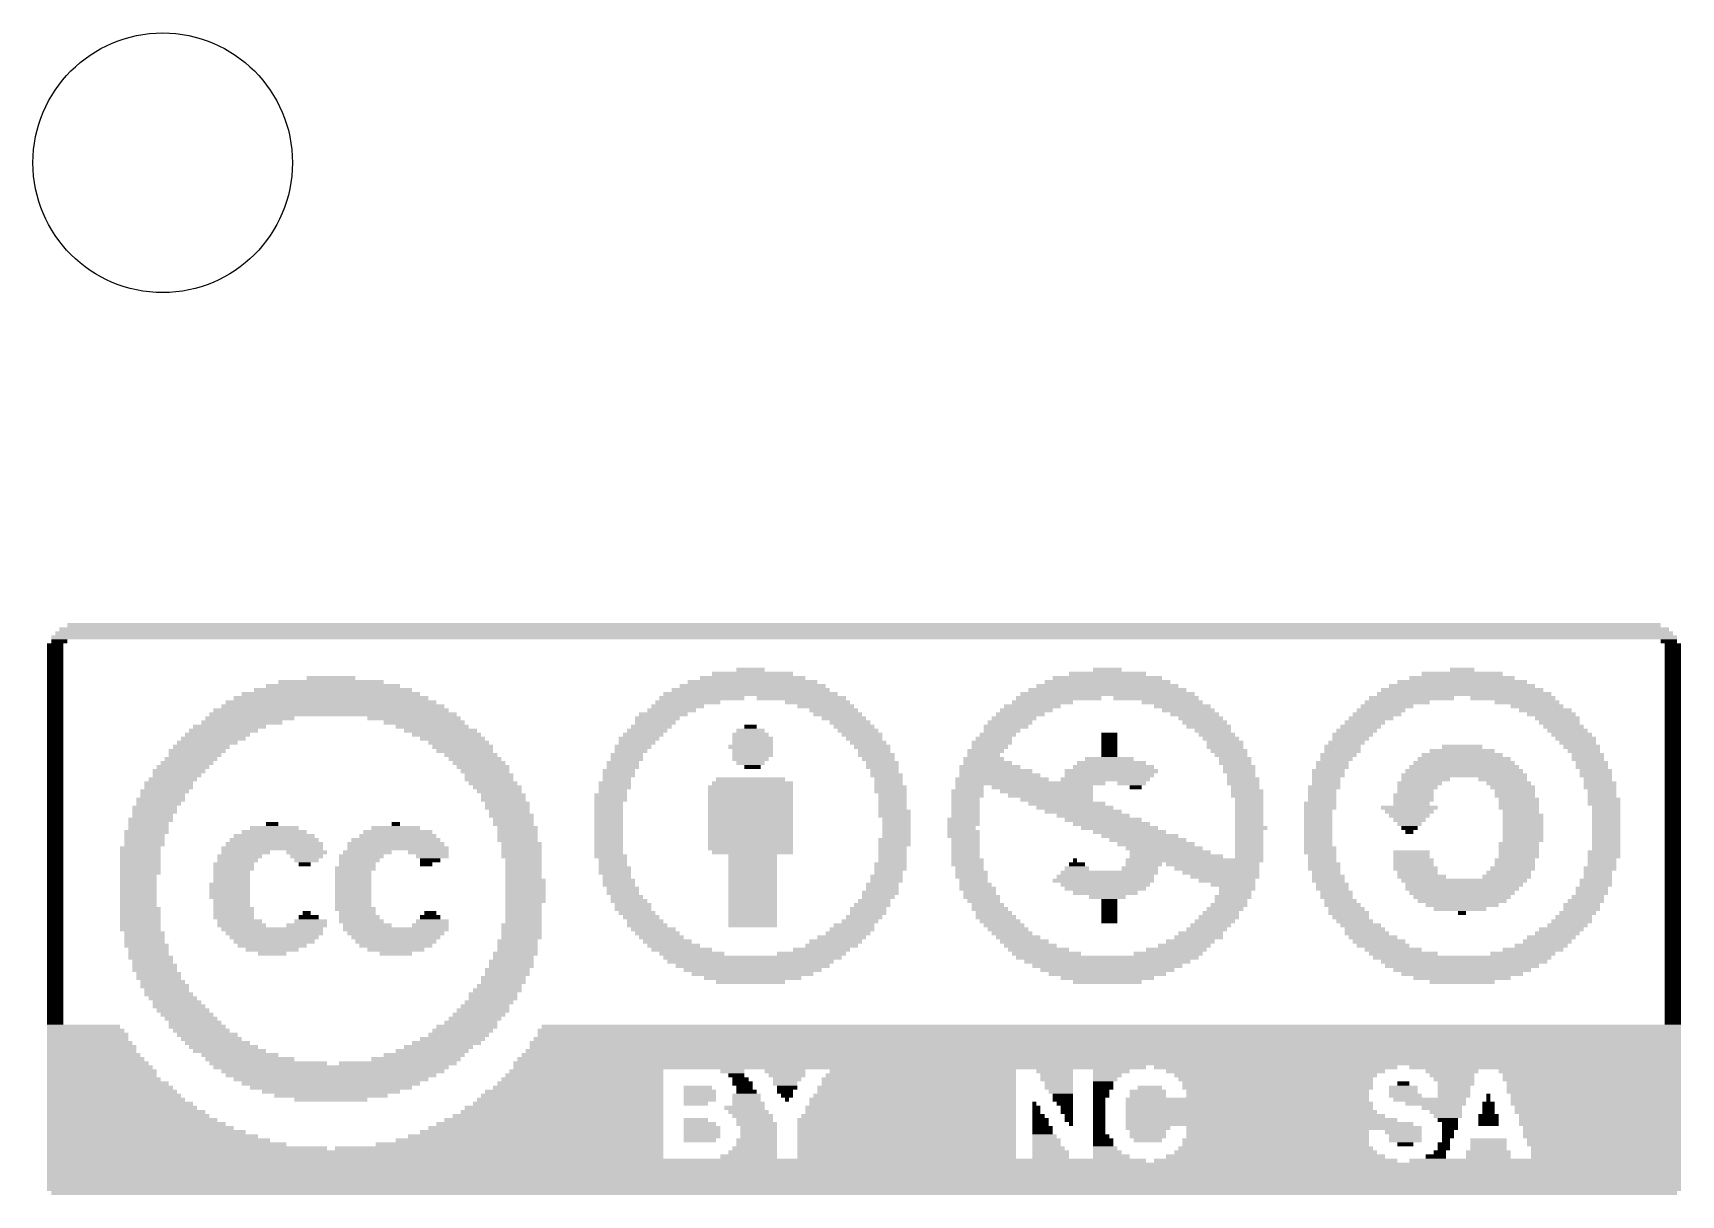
# Model space of a CAD drawing. Extents: x -3 to 225, y 0 to 143.
# Drawn here: x 172 to 192.33, y 55.27 to 69.6 of the extents above; entities that cross this region are included whole.
import ezdxf

# ---------------------------------------------------------------- set-up
doc = ezdxf.new("R2010")
doc.units = 0
doc.layers.add('121', color=1, linetype='CONTINUOUS')
doc.layers.add('20', color=178, linetype='CONTINUOUS')

# ---------------------------------------------------------------- blocks, each defined once
blk = doc.blocks.new('RECT')
blk.add_solid([(-0.5, -0.5), (0.5, -0.5), (-0.5, 0.5), (0.5, 0.5)])

msp = doc.modelspace()

# ---------------------------------------------------------------- linework, layer by layer
at = {"layer": '20'}
msp.add_circle((173.6, 68), 1.6, dxfattribs=at)
msp.add_circle((173.6, 68), 1.6, dxfattribs=at)

# ---------------------------------------------------------------- block references
at = {"layer": '121', "yscale": 0.05}
for p, xscale in [((182.25, 62.2), 19.95), ((182.25, 62.25), 19.85), ((182.25, 62.3), 19.65), ((172.275, 62.05), 0.2), ((172.275, 62), 0.2), ((182.25, 62.15), 20.05), ((172.325, 62.1), 0.2), ((192.175, 62.1), 0.2), ((192.225, 62.05), 0.2), ((192.225, 62), 0.2), ((172.275, 61.95), 0.2), ((172.275, 61.9), 0.2), ((172.275, 61.85), 0.2), ((172.275, 61.8), 0.2), ((192.225, 61.95), 0.2), ((192.225, 61.9), 0.2), ((192.225, 61.85), 0.2), ((192.225, 61.8), 0.2), ((172.275, 61.75), 0.2), ((172.275, 61.7), 0.2), ((172.275, 61.65), 0.2), ((172.275, 61.6), 0.2), ((175.675, 61.6), 1.3), ((175.675, 61.65), 0.6), ((180.875, 61.6), 1.6), ((180.875, 61.65), 1.3), ((180.85, 61.75), 0.35), ((185.25, 61.6), 1.55), ((185.25, 61.65), 1.35), ((185.25, 61.7), 0.95), ((185.25, 61.75), 0.35), ((189.625, 61.6), 1.6), ((189.625, 61.65), 1.3), ((189.625, 61.75), 0.3), ((192.225, 61.75), 0.2), ((192.225, 61.7), 0.2), ((192.225, 61.65), 0.2), ((192.225, 61.6), 0.2), ((172.275, 61.55), 0.2), ((172.275, 61.5), 0.2), ((172.275, 61.45), 0.2), ((172.275, 61.4), 0.2), ((175.675, 61.4), 2.4), ((175.675, 61.45), 2.2), ((175.7, 61.5), 1.95), ((175.7, 61.55), 1.65), ((180.25, 61.4), 1.05), ((180.85, 61.45), 2.15), ((180.85, 61.5), 1.95), ((180.875, 61.55), 1.8), ((181.475, 61.4), 1.1), ((184.65, 61.4), 1.05), ((185.25, 61.45), 2.15), ((185.25, 61.5), 1.95), ((185.25, 61.55), 1.75), ((185.85, 61.4), 1.05), ((189, 61.4), 1.05), ((189.65, 61.45), 2.15), ((189.625, 61.5), 2), ((189.625, 61.55), 1.8), ((190.25, 61.4), 1.05), ((192.225, 61.55), 0.2), ((192.225, 61.5), 0.2), ((192.225, 61.45), 0.2), ((192.225, 61.4), 0.2), ((172.275, 61.35), 0.2), ((172.275, 61.3), 0.2), ((172.275, 61.25), 0.2), ((172.275, 61.2), 0.2), ((175.7, 61.2), 3.05), ((175.675, 61.25), 2.9), ((175.7, 61.3), 2.75), ((175.675, 61.35), 2.6), ((179.775, 61.2), 0.6), ((179.875, 61.25), 0.6), ((179.95, 61.3), 0.65), ((180.075, 61.35), 0.8), ((181.675, 61.35), 0.8), ((181.775, 61.3), 0.7), ((181.875, 61.25), 0.6), ((181.925, 61.2), 0.6), ((184.175, 61.2), 0.6), ((184.25, 61.25), 0.65), ((184.325, 61.3), 0.7), ((184.45, 61.35), 0.75), ((186.05, 61.35), 0.75), ((186.175, 61.3), 0.7), ((186.25, 61.25), 0.65), ((186.325, 61.2), 0.6), ((188.575, 61.2), 0.6), ((188.625, 61.25), 0.6), ((188.7, 61.3), 0.65), ((188.825, 61.35), 0.8), ((190.425, 61.35), 0.8), ((190.55, 61.3), 0.65), ((190.65, 61.25), 0.65), ((190.725, 61.2), 0.6), ((192.225, 61.35), 0.2), ((192.225, 61.3), 0.2), ((192.225, 61.25), 0.2), ((192.225, 61.2), 0.2), ((172.275, 61.15), 0.2), ((172.275, 61.1), 0.2), ((172.275, 61.05), 0.2), ((172.275, 61), 0.2), ((174.35, 61), 0.85), ((174.425, 61.05), 0.9), ((174.675, 61.15), 1.1), ((176.7, 61.15), 1.15), ((176.925, 61.05), 0.9), ((177.025, 61), 0.9), ((179.575, 61), 0.5), ((179.625, 61.05), 0.5), ((179.7, 61.15), 0.55), ((179.675, 61.1), 0.5), ((180.85, 61), 0.35), ((180.85, 61.05), 0.15), ((182, 61.15), 0.55), ((182.075, 61.1), 0.5), ((182.125, 61.05), 0.5), ((182.175, 61), 0.5), ((184, 61.05), 0.55), ((183.95, 61), 0.45), ((184.05, 61.1), 0.55), ((184.1, 61.15), 0.55), ((186.4, 61.15), 0.55), ((186.45, 61.1), 0.55), ((186.5, 61.05), 0.55), ((186.55, 61), 0.45), ((188.325, 61), 0.5), ((188.375, 61.05), 0.5), ((188.425, 61.1), 0.5), ((188.5, 61.15), 0.55), ((190.8, 61.15), 0.55), ((190.825, 61.1), 0.5), ((190.875, 61.05), 0.5), ((190.925, 61), 0.5), ((192.225, 61.15), 0.2), ((192.225, 61.1), 0.2), ((192.225, 61.05), 0.2), ((192.225, 61), 0.2), ((172.275, 60.95), 0.2), ((172.275, 60.9), 0.2), ((172.275, 60.85), 0.2), ((172.275, 60.8), 0.2), ((172.275, 60.75), 0.2), ((174.025, 60.75), 0.7), ((174.075, 60.8), 0.7), ((174.15, 60.85), 0.75), ((174.225, 60.9), 0.8), ((174.275, 60.95), 0.8), ((177.1, 60.95), 0.85), ((177.175, 60.9), 0.8), ((177.25, 60.85), 0.75), ((177.3, 60.8), 0.75), ((177.325, 60.75), 0.7), ((179.4, 60.8), 0.45), ((179.375, 60.75), 0.4), ((179.475, 60.9), 0.5), ((179.45, 60.85), 0.45), ((179.525, 60.95), 0.5), ((180.85, 60.8), 0.55), ((180.85, 60.95), 0.45), ((180.875, 60.9), 0.5), ((180.875, 60.85), 0.5), ((180.875, 60.75), 0.5), ((182.225, 60.95), 0.5), ((182.25, 60.9), 0.45), ((182.3, 60.85), 0.45), ((182.35, 60.8), 0.45), ((182.375, 60.75), 0.4), ((183.75, 60.75), 0.45), ((183.825, 60.85), 0.5), ((183.8, 60.8), 0.45), ((183.85, 60.9), 0.45), ((183.9, 60.95), 0.45), ((185.275, 60.95), 0.2), ((185.275, 60.9), 0.2), ((185.275, 60.85), 0.2), ((185.275, 60.8), 0.2), ((185.275, 60.75), 0.2), ((186.6, 60.95), 0.45), ((186.65, 60.9), 0.45), ((186.7, 60.85), 0.45), ((186.7, 60.8), 0.45), ((186.75, 60.75), 0.45), ((188.15, 60.8), 0.45), ((188.15, 60.75), 0.45), ((188.2, 60.85), 0.45), ((188.275, 60.95), 0.5), ((188.25, 60.9), 0.45), ((189.625, 60.75), 0.8), ((189.625, 60.8), 0.5), ((190.975, 60.95), 0.5), ((191.025, 60.9), 0.5), ((191.05, 60.85), 0.45), ((191.1, 60.8), 0.45), ((191.125, 60.75), 0.4), ((192.225, 60.95), 0.2), ((192.225, 60.9), 0.2), ((192.225, 60.85), 0.2), ((192.225, 60.8), 0.2), ((192.225, 60.75), 0.2), ((172.275, 60.7), 0.2), ((172.275, 60.65), 0.2), ((172.275, 60.6), 0.2), ((172.275, 60.55), 0.2), ((173.85, 60.55), 0.65), ((173.9, 60.6), 0.65), ((173.95, 60.65), 0.65), ((174, 60.7), 0.65), ((177.4, 60.7), 0.65), ((177.45, 60.65), 0.65), ((177.5, 60.6), 0.65), ((177.55, 60.55), 0.65), ((179.275, 60.6), 0.4), ((179.275, 60.55), 0.4), ((179.325, 60.7), 0.4), ((179.325, 60.65), 0.4), ((180.875, 60.7), 0.5), ((180.85, 60.65), 0.45), ((180.85, 60.6), 0.35), ((180.875, 60.55), 0.2), ((182.4, 60.7), 0.45), ((182.425, 60.65), 0.4), ((182.475, 60.6), 0.4), ((182.475, 60.55), 0.4), ((183.8, 60.55), 0.75), ((183.725, 60.65), 0.5), ((183.775, 60.6), 0.6), ((183.725, 60.7), 0.4), ((185.3, 60.6), 0.85), ((185.275, 60.65), 0.6), ((185.275, 60.7), 0.2), ((186.775, 60.7), 0.4), ((186.825, 60.65), 0.4), ((186.825, 60.6), 0.4), ((186.875, 60.55), 0.4), ((188.025, 60.6), 0.4), ((188.025, 60.55), 0.4), ((188.1, 60.7), 0.45), ((188.075, 60.65), 0.4), ((189.65, 60.55), 1.35), ((189.65, 60.6), 1.25), ((189.65, 60.65), 1.15), ((191.175, 60.7), 0.4), ((191.175, 60.65), 0.4), ((191.225, 60.6), 0.4), ((191.225, 60.55), 0.4), ((192.225, 60.7), 0.2), ((192.225, 60.65), 0.2), ((192.225, 60.6), 0.2), ((192.225, 60.55), 0.2), ((172.275, 60.5), 0.2), ((172.275, 60.45), 0.2), ((172.275, 60.4), 0.2), ((172.275, 60.35), 0.2), ((173.675, 60.35), 0.6), ((173.725, 60.4), 0.6), ((173.8, 60.5), 0.65), ((173.775, 60.45), 0.6), ((177.575, 60.5), 0.6), ((177.625, 60.45), 0.6), ((177.625, 60.4), 0.6), ((177.675, 60.35), 0.6), ((179.175, 60.35), 0.4), ((179.225, 60.5), 0.4), ((179.225, 60.45), 0.4), ((179.2, 60.4), 0.35), ((180.85, 60.4), 0.85), ((182.5, 60.5), 0.35), ((182.525, 60.45), 0.4), ((182.55, 60.4), 0.35), ((182.55, 60.35), 0.35), ((183.95, 60.4), 1.15), ((184.3, 60.35), 1.85), ((183.875, 60.5), 0.9), ((185.225, 60.4), 1.1), ((185.3, 60.5), 1.15), ((185.275, 60.45), 1.1), ((185.55, 60.35), 0.35), ((186.875, 60.5), 0.4), ((186.9, 60.45), 0.35), ((186.925, 60.4), 0.4), ((186.925, 60.35), 0.4), ((187.975, 60.5), 0.4), ((187.975, 60.45), 0.4), ((187.95, 60.4), 0.35), ((187.95, 60.35), 0.35), ((189.1, 60.35), 0.55), ((189.65, 60.45), 1.55), ((189.175, 60.4), 0.6), ((189.65, 60.5), 1.45), ((190.125, 60.4), 0.6), ((190.2, 60.35), 0.55), ((191.275, 60.5), 0.4), ((191.275, 60.45), 0.4), ((191.3, 60.4), 0.35), ((191.325, 60.35), 0.4), ((192.225, 60.5), 0.2), ((192.225, 60.45), 0.2), ((192.225, 60.4), 0.2), ((192.225, 60.35), 0.2), ((172.275, 60.3), 0.2), ((172.275, 60.25), 0.2), ((172.275, 60.2), 0.2), ((172.275, 60.15), 0.2), ((173.575, 60.15), 0.6), ((173.625, 60.25), 0.6), ((173.6, 60.2), 0.55), ((173.675, 60.3), 0.6), ((177.725, 60.3), 0.6), ((177.75, 60.25), 0.55), ((177.8, 60.2), 0.55), ((177.8, 60.15), 0.55), ((179.125, 60.2), 0.4), ((179.125, 60.15), 0.4), ((179.175, 60.3), 0.4), ((179.15, 60.25), 0.35), ((180.85, 60.3), 1.05), ((180.85, 60.25), 1.05), ((180.85, 60.2), 1.05), ((180.85, 60.15), 1.05), ((182.575, 60.3), 0.4), ((182.575, 60.25), 0.4), ((182.6, 60.2), 0.35), ((182.6, 60.15), 0.35), ((183.525, 60.25), 0.4), ((183.525, 60.2), 0.4), ((183.5, 60.15), 0.35), ((183.55, 60.3), 0.35), ((184.45, 60.3), 1.25), ((184.5, 60.25), 1.15), ((184.55, 60.2), 1.05), ((184.625, 60.15), 0.9), ((185.6, 60.3), 0.15), ((186.95, 60.3), 0.35), ((186.975, 60.25), 0.4), ((186.975, 60.2), 0.4), ((187, 60.15), 0.35), ((187.925, 60.3), 0.4), ((187.9, 60.25), 0.35), ((187.9, 60.2), 0.35), ((187.9, 60.15), 0.35), ((189.025, 60.2), 0.5), ((189.025, 60.15), 0.5), ((189.075, 60.3), 0.5), ((189.05, 60.25), 0.45), ((190.25, 60.3), 0.55), ((190.275, 60.25), 0.5), ((190.275, 60.2), 0.5), ((190.325, 60.15), 0.5), ((191.325, 60.3), 0.4), ((191.35, 60.25), 0.35), ((191.35, 60.2), 0.35), ((191.375, 60.15), 0.4), ((192.225, 60.3), 0.2), ((192.225, 60.25), 0.2), ((192.225, 60.2), 0.2), ((192.225, 60.15), 0.2), ((172.275, 60.1), 0.2), ((172.275, 60.05), 0.2), ((172.275, 60), 0.2), ((172.275, 59.95), 0.2), ((173.5, 60.05), 0.55), ((173.5, 60), 0.55), ((173.475, 59.95), 0.5), ((173.55, 60.1), 0.55), ((177.85, 60.1), 0.55), ((177.85, 60.05), 0.55), ((177.875, 60), 0.5), ((177.9, 59.95), 0.55), ((179.1, 60.1), 0.35), ((179.1, 60.05), 0.35), ((179.1, 60), 0.35), ((179.1, 59.95), 0.35), ((180.85, 60.1), 1.05), ((180.85, 60.05), 1.05), ((180.85, 60), 1.05), ((180.85, 59.95), 1.05), ((182.6, 60.1), 0.35), ((182.6, 60.05), 0.35), ((182.625, 60), 0.4), ((182.625, 59.95), 0.4), ((183.5, 60.1), 0.35), ((183.5, 60.05), 0.35), ((183.5, 60), 0.35), ((183.5, 59.95), 0.35), ((184.75, 60.1), 0.95), ((184.85, 60.05), 0.95), ((184.95, 60), 0.95), ((185.075, 59.95), 0.9), ((187, 60.1), 0.35), ((187, 60.05), 0.35), ((187, 60), 0.35), ((187, 59.95), 0.35), ((187.875, 60.1), 0.4), ((187.875, 60.05), 0.4), ((187.85, 60), 0.35), ((187.85, 59.95), 0.35), ((188.975, 60.05), 0.7), ((188.975, 60), 0.6), ((188.975, 59.95), 0.5), ((189, 60.1), 0.45), ((190.325, 60.1), 0.5), ((190.325, 60.05), 0.5), ((190.35, 60), 0.45), ((190.375, 59.95), 0.5), ((191.375, 60.1), 0.4), ((191.4, 60.05), 0.35), ((191.4, 60), 0.35), ((191.4, 59.95), 0.35), ((192.225, 60.1), 0.2), ((192.225, 60.05), 0.2), ((192.225, 60), 0.2), ((192.225, 59.95), 0.2), ((172.275, 59.9), 0.2), ((172.275, 59.85), 0.2), ((172.275, 59.8), 0.2), ((172.275, 59.75), 0.2), ((173.4, 59.75), 0.55), ((173.45, 59.9), 0.55), ((173.425, 59.85), 0.5), ((173.425, 59.8), 0.5), ((174.975, 59.75), 0.8), ((174.975, 59.8), 0.6), ((174.95, 59.85), 0.15), ((176.5, 59.75), 0.85), ((176.475, 59.8), 0.6), ((176.475, 59.85), 0.1), ((177.925, 59.9), 0.5), ((177.925, 59.85), 0.5), ((177.975, 59.8), 0.5), ((177.975, 59.75), 0.5), ((179.1, 59.9), 0.35), ((179.1, 59.85), 0.35), ((179.1, 59.8), 0.35), ((179.1, 59.75), 0.35), ((180.85, 59.9), 1.05), ((180.85, 59.85), 1.05), ((180.85, 59.8), 1.05), ((180.85, 59.75), 1.05), ((182.65, 59.9), 0.35), ((182.65, 59.85), 0.35), ((182.65, 59.8), 0.35), ((182.65, 59.75), 0.35), ((183.475, 59.9), 0.4), ((183.475, 59.85), 0.4), ((183.45, 59.8), 0.35), ((183.475, 59.75), 0.4), ((185.2, 59.9), 0.95), ((185.3, 59.85), 0.95), ((185.4, 59.8), 0.95), ((185.525, 59.75), 0.9), ((187, 59.9), 0.35), ((187, 59.85), 0.35), ((187.025, 59.8), 0.4), ((187, 59.75), 0.35), ((187.85, 59.9), 0.35), ((187.85, 59.85), 0.35), ((187.85, 59.8), 0.35), ((187.85, 59.75), 0.35), ((188.975, 59.9), 0.4), ((188.975, 59.85), 0.3), ((188.975, 59.8), 0.2), ((188.975, 59.75), 0.1), ((190.375, 59.9), 0.5), ((190.375, 59.85), 0.5), ((190.375, 59.8), 0.5), ((190.375, 59.75), 0.5), ((191.4, 59.9), 0.35), ((191.4, 59.85), 0.35), ((191.4, 59.8), 0.35), ((191.4, 59.75), 0.35), ((192.225, 59.9), 0.2), ((192.225, 59.85), 0.2), ((192.225, 59.8), 0.2), ((192.225, 59.75), 0.2), ((172.275, 59.7), 0.2), ((172.275, 59.65), 0.2), ((172.275, 59.6), 0.2), ((172.275, 59.55), 0.2), ((173.325, 59.55), 0.5), ((173.375, 59.7), 0.5), ((173.375, 59.65), 0.5), ((173.375, 59.6), 0.5), ((174.95, 59.55), 1.25), ((174.975, 59.6), 1.2), ((174.975, 59.65), 1.1), ((176.475, 59.6), 1.2), ((176.5, 59.55), 1.25), ((176.475, 59.65), 1.1), ((176.5, 59.7), 0.95), ((177.975, 59.7), 0.5), ((177.975, 59.65), 0.5), ((178.025, 59.6), 0.5), ((178.025, 59.55), 0.5), ((179.1, 59.7), 0.35), ((179.1, 59.65), 0.35), ((179.1, 59.6), 0.35), ((179.1, 59.55), 0.35), ((180.85, 59.7), 1.05), ((180.85, 59.65), 1.05), ((180.85, 59.6), 1.05), ((180.85, 59.55), 1.05), ((182.625, 59.65), 0.4), ((182.625, 59.6), 0.4), ((182.6, 59.55), 0.35), ((182.65, 59.7), 0.35), ((183.475, 59.7), 0.4), ((183.5, 59.65), 0.35), ((183.5, 59.6), 0.35), ((183.5, 59.55), 0.35), ((185.65, 59.7), 0.95), ((185.75, 59.65), 0.95), ((185.85, 59.6), 0.95), ((185.95, 59.55), 0.95), ((187, 59.7), 0.35), ((187, 59.65), 0.35), ((187, 59.6), 0.35), ((187, 59.55), 0.35), ((187.85, 59.7), 0.35), ((187.85, 59.65), 0.35), ((187.85, 59.6), 0.35), ((187.875, 59.55), 0.4), ((190.325, 59.6), 0.5), ((190.325, 59.55), 0.5), ((190.375, 59.7), 0.5), ((190.375, 59.65), 0.5), ((191.4, 59.7), 0.35), ((191.4, 59.65), 0.35), ((191.4, 59.6), 0.35), ((191.4, 59.55), 0.35), ((192.225, 59.7), 0.2), ((192.225, 59.65), 0.2), ((192.225, 59.6), 0.2), ((192.225, 59.55), 0.2), ((172.275, 59.5), 0.2), ((172.275, 59.45), 0.2), ((172.275, 59.4), 0.2), ((172.275, 59.35), 0.2), ((173.325, 59.5), 0.5), ((173.325, 59.45), 0.5), ((173.325, 59.4), 0.5), ((173.325, 59.35), 0.5), ((174.475, 59.35), 0.5), ((174.55, 59.45), 0.55), ((174.525, 59.4), 0.5), ((174.625, 59.5), 0.6), ((175.375, 59.5), 0.5), ((175.375, 59.45), 0.4), ((175.375, 59.4), 0.3), ((175.35, 59.35), 0.15), ((176.05, 59.45), 0.55), ((176.025, 59.4), 0.5), ((176, 59.35), 0.45), ((176.125, 59.5), 0.6), ((176.875, 59.5), 0.5), ((176.925, 59.45), 0.4), ((176.9, 59.4), 0.25), ((176.85, 59.35), 0.15), ((178.025, 59.5), 0.5), ((178.025, 59.45), 0.5), ((178.05, 59.4), 0.45), ((178.05, 59.35), 0.45), ((179.1, 59.5), 0.35), ((179.125, 59.45), 0.4), ((179.15, 59.4), 0.35), ((179.15, 59.35), 0.35), ((180.875, 59.45), 0.6), ((180.875, 59.4), 0.6), ((180.875, 59.35), 0.6), ((182.575, 59.35), 0.4), ((182.6, 59.5), 0.35), ((182.6, 59.45), 0.35), ((182.6, 59.4), 0.35), ((183.5, 59.5), 0.35), ((183.5, 59.45), 0.35), ((183.525, 59.4), 0.4), ((183.525, 59.35), 0.4), ((184.875, 59.35), 0.2), ((184.85, 59.4), 0.05), ((186.325, 59.4), 1.7), ((185.7, 59.35), 0.45), ((186.1, 59.45), 1.15), ((186.55, 59.35), 1.15), ((187, 59.5), 0.35), ((187, 59.45), 0.35), ((187.875, 59.5), 0.4), ((187.9, 59.45), 0.35), ((187.9, 59.4), 0.35), ((187.925, 59.35), 0.4), ((189, 59.5), 0.45), ((189, 59.45), 0.45), ((189.025, 59.4), 0.5), ((189.025, 59.35), 0.5), ((190.275, 59.4), 0.5), ((190.275, 59.35), 0.5), ((190.325, 59.5), 0.5), ((190.325, 59.45), 0.5), ((191.375, 59.5), 0.4), ((191.375, 59.45), 0.4), ((191.35, 59.4), 0.35), ((191.35, 59.35), 0.35), ((192.225, 59.5), 0.2), ((192.225, 59.45), 0.2), ((192.225, 59.4), 0.2), ((192.225, 59.35), 0.2), ((172.275, 59.3), 0.2), ((172.275, 59.25), 0.2), ((172.275, 59.2), 0.2), ((172.275, 59.15), 0.2), ((173.325, 59.3), 0.5), ((173.325, 59.25), 0.5), ((173.3, 59.2), 0.45), ((173.3, 59.15), 0.45), ((174.475, 59.3), 0.5), ((174.45, 59.25), 0.45), ((174.45, 59.2), 0.45), ((174.45, 59.15), 0.45), ((175.975, 59.3), 0.5), ((175.95, 59.25), 0.45), ((175.95, 59.2), 0.45), ((175.95, 59.15), 0.45), ((178.05, 59.3), 0.45), ((178.05, 59.25), 0.45), ((178.05, 59.2), 0.45), ((178.075, 59.15), 0.5), ((179.175, 59.3), 0.4), ((179.175, 59.25), 0.4), ((179.2, 59.2), 0.35), ((179.225, 59.15), 0.4), ((180.875, 59.3), 0.6), ((180.875, 59.25), 0.6), ((180.875, 59.2), 0.6), ((180.875, 59.15), 0.6), ((182.525, 59.2), 0.4), ((182.525, 59.15), 0.4), ((182.575, 59.3), 0.4), ((182.55, 59.25), 0.35), ((183.55, 59.3), 0.35), ((183.575, 59.25), 0.4), ((183.575, 59.2), 0.4), ((183.6, 59.15), 0.35), ((185.2, 59.15), 1.25), ((185.225, 59.2), 1.2), ((185.275, 59.25), 1.2), ((184.875, 59.3), 0.3), ((185.65, 59.3), 0.45), ((186.6, 59.3), 1.05), ((186.65, 59.25), 0.95), ((186.7, 59.2), 0.85), ((186.725, 59.15), 0.7), ((187.925, 59.3), 0.4), ((187.95, 59.25), 0.35), ((187.975, 59.2), 0.4), ((187.975, 59.15), 0.4), ((189.05, 59.3), 0.55), ((189.075, 59.25), 0.5), ((189.125, 59.2), 0.6), ((189.65, 59.15), 1.55), ((190.175, 59.2), 0.6), ((190.2, 59.25), 0.55), ((190.25, 59.3), 0.55), ((191.275, 59.15), 0.4), ((191.325, 59.3), 0.4), ((191.3, 59.25), 0.35), ((191.3, 59.2), 0.35), ((192.225, 59.3), 0.2), ((192.225, 59.25), 0.2), ((192.225, 59.2), 0.2), ((192.225, 59.15), 0.2), ((172.275, 59.1), 0.2), ((172.275, 59.05), 0.2), ((172.275, 59), 0.2), ((172.275, 58.95), 0.2), ((173.3, 59.1), 0.45), ((173.3, 59.05), 0.45), ((173.3, 59), 0.45), ((173.3, 58.95), 0.45), ((174.425, 59.1), 0.5), ((174.425, 59.05), 0.5), ((174.425, 59), 0.5), ((174.425, 58.95), 0.5), ((175.95, 59.1), 0.45), ((175.95, 59.05), 0.45), ((175.95, 59), 0.45), ((175.95, 58.95), 0.45), ((178.075, 59.1), 0.5), ((178.075, 59.05), 0.5), ((178.075, 59), 0.5), ((178.075, 58.95), 0.5), ((179.225, 59.1), 0.4), ((179.275, 59.05), 0.4), ((179.275, 59), 0.4), ((179.325, 58.95), 0.4), ((180.875, 59.1), 0.6), ((180.875, 59.05), 0.6), ((180.875, 59), 0.6), ((180.875, 58.95), 0.6), ((182.45, 59), 0.45), ((182.425, 58.95), 0.4), ((182.475, 59.1), 0.4), ((182.475, 59.05), 0.4), ((183.625, 59.1), 0.4), ((183.65, 59.05), 0.45), ((183.675, 59), 0.4), ((183.7, 58.95), 0.45), ((185.225, 59.1), 1.1), ((185.225, 59), 0.8), ((185.25, 58.95), 0.45), ((186.8, 59.1), 0.55), ((186.8, 58.95), 0.45), ((186.85, 59.05), 0.45), ((186.825, 59), 0.4), ((188.025, 59.1), 0.4), ((188.025, 59.05), 0.4), ((188.075, 59), 0.4), ((188.075, 58.95), 0.4), ((189.65, 59.1), 1.45), ((189.625, 59.05), 1.4), ((189.625, 59), 1.3), ((189.625, 58.95), 1.2), ((191.175, 58.95), 0.4), ((191.225, 59.05), 0.4), ((191.225, 59), 0.4), ((191.275, 59.1), 0.4), ((192.225, 59.1), 0.2), ((192.225, 59.05), 0.2), ((192.225, 59), 0.2), ((192.225, 58.95), 0.2), ((172.275, 58.9), 0.2), ((172.275, 58.85), 0.2), ((172.275, 58.8), 0.2), ((172.275, 58.75), 0.2), ((173.3, 58.9), 0.45), ((173.3, 58.85), 0.45), ((173.325, 58.8), 0.5), ((173.325, 58.75), 0.5), ((174.45, 58.9), 0.45), ((174.45, 58.85), 0.45), ((174.475, 58.8), 0.5), ((174.475, 58.75), 0.5), ((175.375, 58.75), 0.1), ((175.95, 58.9), 0.45), ((175.95, 58.85), 0.45), ((175.975, 58.8), 0.5), ((176, 58.75), 0.45), ((176.9, 58.75), 0.15), ((178.075, 58.9), 0.5), ((178.05, 58.85), 0.45), ((178.05, 58.8), 0.45), ((178.05, 58.75), 0.45), ((179.35, 58.9), 0.45), ((179.4, 58.85), 0.45), ((179.4, 58.8), 0.45), ((179.45, 58.75), 0.45), ((180.875, 58.9), 0.6), ((180.875, 58.85), 0.6), ((180.875, 58.8), 0.6), ((180.875, 58.75), 0.6), ((182.3, 58.8), 0.45), ((182.3, 58.75), 0.45), ((182.35, 58.85), 0.45), ((182.375, 58.9), 0.4), ((183.725, 58.9), 0.4), ((183.775, 58.85), 0.4), ((183.8, 58.8), 0.45), ((183.85, 58.75), 0.45), ((185.275, 58.9), 0.2), ((185.275, 58.85), 0.2), ((185.275, 58.8), 0.2), ((185.275, 58.75), 0.2), ((186.65, 58.75), 0.45), ((186.7, 58.8), 0.45), ((186.75, 58.85), 0.45), ((186.775, 58.9), 0.4), ((188.125, 58.9), 0.4), ((188.15, 58.85), 0.45), ((188.2, 58.8), 0.45), ((188.225, 58.75), 0.5), ((189.625, 58.9), 1.1), ((189.625, 58.85), 0.9), ((189.6, 58.8), 0.65), ((189.625, 58.75), 0.1), ((191.05, 58.75), 0.45), ((191.1, 58.85), 0.45), ((191.1, 58.8), 0.45), ((191.15, 58.9), 0.45), ((192.225, 58.9), 0.2), ((192.225, 58.85), 0.2), ((192.225, 58.8), 0.2), ((192.225, 58.75), 0.2), ((172.275, 58.7), 0.2), ((172.275, 58.65), 0.2), ((172.275, 58.6), 0.2), ((172.275, 58.55), 0.2), ((173.325, 58.7), 0.5), ((173.325, 58.65), 0.5), ((173.325, 58.6), 0.5), ((173.325, 58.55), 0.5), ((174.475, 58.7), 0.5), ((174.55, 58.65), 0.55), ((174.575, 58.6), 0.6), ((174.95, 58.55), 1.25), ((175.375, 58.6), 0.5), ((175.425, 58.65), 0.4), ((175.4, 58.7), 0.25), ((176.025, 58.7), 0.5), ((176.05, 58.65), 0.55), ((176.125, 58.6), 0.6), ((176.475, 58.55), 1.3), ((176.9, 58.6), 0.45), ((176.925, 58.65), 0.4), ((176.9, 58.7), 0.25), ((178.025, 58.6), 0.5), ((178.025, 58.55), 0.5), ((178.05, 58.7), 0.45), ((178.05, 58.65), 0.45), ((179.5, 58.7), 0.45), ((179.55, 58.65), 0.45), ((179.575, 58.6), 0.5), ((179.65, 58.55), 0.55), ((180.875, 58.7), 0.6), ((180.875, 58.65), 0.6), ((180.875, 58.6), 0.6), ((182.1, 58.55), 0.55), ((182.125, 58.6), 0.5), ((182.2, 58.65), 0.45), ((182.25, 58.7), 0.45), ((183.875, 58.7), 0.5), ((183.925, 58.65), 0.5), ((183.975, 58.6), 0.5), ((184.025, 58.55), 0.5), ((185.275, 58.7), 0.2), ((185.275, 58.65), 0.2), ((186.475, 58.55), 0.5), ((186.525, 58.6), 0.5), ((186.575, 58.65), 0.5), ((186.625, 58.7), 0.5), ((188.25, 58.7), 0.45), ((188.3, 58.65), 0.45), ((188.375, 58.6), 0.5), ((188.425, 58.55), 0.5), ((190.85, 58.55), 0.55), ((190.925, 58.6), 0.5), ((190.975, 58.65), 0.5), ((191, 58.7), 0.45), ((192.225, 58.7), 0.2), ((192.225, 58.65), 0.2), ((192.225, 58.6), 0.2), ((192.225, 58.55), 0.2), ((172.275, 58.5), 0.2), ((172.275, 58.45), 0.2), ((172.275, 58.4), 0.2), ((172.275, 58.35), 0.2), ((173.375, 58.5), 0.5), ((173.375, 58.45), 0.5), ((173.375, 58.4), 0.5), ((173.4, 58.35), 0.55), ((174.975, 58.5), 1.2), ((174.975, 58.45), 1.1), ((174.95, 58.35), 0.85), ((176.475, 58.5), 1.2), ((176.475, 58.45), 1.1), ((176.475, 58.35), 0.9), ((177.975, 58.4), 0.5), ((177.975, 58.35), 0.5), ((178.025, 58.5), 0.5), ((178.025, 58.45), 0.5), ((179.7, 58.5), 0.55), ((179.75, 58.45), 0.55), ((179.825, 58.4), 0.6), ((179.9, 58.35), 0.65), ((181.85, 58.35), 0.65), ((181.9, 58.4), 0.65), ((181.975, 58.45), 0.6), ((182.05, 58.5), 0.55), ((184.075, 58.5), 0.5), ((184.15, 58.45), 0.55), ((184.225, 58.4), 0.6), ((184.3, 58.35), 0.65), ((186.2, 58.35), 0.65), ((186.275, 58.4), 0.6), ((186.375, 58.45), 0.6), ((186.4, 58.5), 0.55), ((188.45, 58.5), 0.55), ((188.525, 58.45), 0.6), ((188.6, 58.4), 0.65), ((188.65, 58.35), 0.65), ((190.6, 58.35), 0.65), ((190.675, 58.4), 0.6), ((190.725, 58.45), 0.6), ((190.8, 58.5), 0.55), ((192.225, 58.5), 0.2), ((192.225, 58.45), 0.2), ((192.225, 58.4), 0.2), ((192.225, 58.35), 0.2), ((172.275, 58.3), 0.2), ((172.275, 58.25), 0.2), ((172.275, 58.2), 0.2), ((172.275, 58.15), 0.2), ((173.425, 58.3), 0.5), ((173.425, 58.25), 0.5), ((173.45, 58.2), 0.55), ((173.475, 58.15), 0.5), ((174.95, 58.3), 0.65), ((174.95, 58.25), 0.35), ((176.475, 58.3), 0.7), ((176.475, 58.25), 0.4), ((177.9, 58.15), 0.55), ((177.95, 58.25), 0.55), ((177.925, 58.2), 0.5), ((177.975, 58.3), 0.5), ((180, 58.3), 0.75), ((180.125, 58.25), 0.8), ((180.875, 58.2), 2.2), ((180.85, 58.15), 2.05), ((181.6, 58.25), 0.85), ((181.725, 58.3), 0.7), ((184.4, 58.3), 0.75), ((184.5, 58.25), 0.85), ((185.25, 58.2), 2.25), ((185.25, 58.15), 2.05), ((186, 58.25), 0.85), ((186.1, 58.3), 0.75), ((188.775, 58.3), 0.7), ((188.9, 58.25), 0.85), ((189.625, 58.2), 2.2), ((189.65, 58.15), 2.05), ((190.375, 58.25), 0.8), ((190.5, 58.3), 0.75), ((192.225, 58.3), 0.2), ((192.225, 58.25), 0.2), ((192.225, 58.2), 0.2), ((192.225, 58.15), 0.2), ((172.275, 58.1), 0.2), ((172.275, 58.05), 0.2), ((172.275, 58), 0.2), ((172.275, 57.95), 0.2), ((173.5, 58.1), 0.55), ((173.5, 58.05), 0.55), ((173.55, 58), 0.55), ((173.55, 57.95), 0.55), ((177.8, 57.95), 0.55), ((177.85, 58.05), 0.55), ((177.85, 58), 0.55), ((177.9, 58.1), 0.55), ((180.875, 58.1), 1.9), ((180.875, 58.05), 1.7), ((180.875, 58), 1.5), ((180.875, 57.95), 1.2), ((185.25, 58.1), 1.85), ((185.25, 58.05), 1.65), ((185.25, 58), 1.45), ((185.25, 57.95), 1.15), ((189.625, 58.1), 1.9), ((189.625, 58.05), 1.7), ((189.625, 58), 1.5), ((189.625, 57.95), 1.2), ((192.225, 58.1), 0.2), ((192.225, 58.05), 0.2), ((192.225, 58), 0.2), ((192.225, 57.95), 0.2), ((172.275, 57.9), 0.2), ((172.275, 57.85), 0.2), ((172.275, 57.8), 0.2), ((172.275, 57.75), 0.2), ((172.275, 57.7), 0.2), ((173.6, 57.9), 0.55), ((173.625, 57.85), 0.6), ((173.65, 57.8), 0.55), ((173.675, 57.75), 0.6), ((173.725, 57.7), 0.6), ((177.675, 57.75), 0.6), ((177.675, 57.7), 0.6), ((177.725, 57.8), 0.6), ((177.75, 57.85), 0.55), ((177.8, 57.9), 0.55), ((180.85, 57.9), 0.85), ((185.25, 57.9), 0.85), ((189.625, 57.9), 0.8), ((192.225, 57.9), 0.2), ((192.225, 57.85), 0.2), ((192.225, 57.8), 0.2), ((192.225, 57.75), 0.2), ((192.225, 57.7), 0.2), ((172.275, 57.65), 0.2), ((172.275, 57.6), 0.2), ((172.275, 57.55), 0.2), ((172.275, 57.5), 0.2), ((173.775, 57.65), 0.6), ((173.8, 57.6), 0.65), ((173.85, 57.55), 0.65), ((173.9, 57.5), 0.65), ((177.5, 57.5), 0.65), ((177.55, 57.55), 0.65), ((177.575, 57.6), 0.6), ((177.625, 57.65), 0.6), ((192.225, 57.65), 0.2), ((192.225, 57.6), 0.2), ((192.225, 57.55), 0.2), ((192.225, 57.5), 0.2), ((172.275, 57.45), 0.2), ((172.275, 57.4), 0.2), ((172.625, 57.35), 0.9), ((172.65, 57.3), 0.95), ((173.95, 57.45), 0.65), ((174, 57.4), 0.65), ((174.025, 57.35), 0.7), ((174.075, 57.3), 0.7), ((177.3, 57.3), 0.75), ((177.35, 57.35), 0.75), ((177.4, 57.4), 0.65), ((177.45, 57.45), 0.65), ((185.275, 57.3), 14.1), ((185.3, 57.35), 14.05), ((192.225, 57.45), 0.2), ((192.225, 57.4), 0.2), ((172.7, 57.15), 1.05), ((172.725, 57.1), 1.1), ((174.15, 57.25), 0.75), ((174.2, 57.2), 0.75), ((174.275, 57.15), 0.8), ((174.35, 57.1), 0.85), ((177, 57.1), 0.85), ((177.1, 57.15), 0.85), ((177.175, 57.2), 0.8), ((177.25, 57.25), 0.75), ((185.225, 57.15), 14.2), ((185.225, 57.1), 14.2), ((185.25, 57.2), 14.15), ((185.275, 57.25), 14.1), ((172.725, 57.05), 1.1), ((172.75, 57), 1.15), ((172.775, 56.95), 1.2), ((172.8, 56.9), 1.25), ((174.425, 57.05), 0.9), ((174.55, 57), 0.95), ((174.675, 56.95), 1.1), ((174.9, 56.9), 1.45), ((176.5, 56.9), 1.45), ((176.725, 56.95), 1.1), ((176.925, 57.05), 0.9), ((185.125, 56.9), 14.4), ((185.15, 56.95), 14.35), ((185.175, 57), 14.3), ((185.2, 57.05), 14.25), ((172.825, 56.85), 1.3), ((172.85, 56.8), 1.35), ((172.85, 56.75), 1.35), ((172.875, 56.7), 1.4), ((175.675, 56.85), 2.9), ((175.7, 56.8), 2.75), ((175.675, 56.75), 2.6), ((175.675, 56.7), 2.4), ((178.775, 56.7), 2), ((178.8, 56.75), 1.95), ((178.825, 56.8), 1.9), ((181.825, 56.85), 7.8), ((180.625, 56.8), 0.3), ((180.675, 56.75), 0.2), ((180.725, 56.7), 0.2), ((181.275, 56.8), 0.5), ((181.3, 56.75), 0.45), ((181.3, 56.7), 0.35), ((182.925, 56.7), 2.4), ((182.95, 56.75), 2.35), ((182.975, 56.8), 2.3), ((184.6, 56.8), 0.45), ((184.625, 56.75), 0.4), ((184.625, 56.7), 0.4), ((185.3, 56.8), 0.45), ((185.25, 56.75), 0.35), ((185.225, 56.7), 0.3), ((187.325, 56.85), 3), ((187.325, 56.8), 2.7), ((187.325, 56.75), 2.5), ((187.325, 56.7), 2.4), ((190.65, 56.85), 3.35), ((189.5, 56.8), 0.65), ((189.5, 56.75), 0.55), ((189.525, 56.7), 0.5), ((191.2, 56.8), 2.25), ((191.225, 56.75), 2.2), ((191.225, 56.7), 2.2), ((172.925, 56.65), 1.5), ((172.95, 56.6), 1.55), ((172.975, 56.55), 1.6), ((173, 56.5), 1.65), ((175.675, 56.65), 2.2), ((175.675, 56.6), 2), ((175.675, 56.55), 1.7), ((175.675, 56.5), 1.4), ((178.65, 56.5), 2.25), ((178.675, 56.55), 2.2), ((178.725, 56.6), 2.1), ((178.75, 56.65), 2.05), ((180.2, 56.6), 0.35), ((180.225, 56.55), 0.4), ((180.225, 56.5), 0.4), ((180.75, 56.65), 0.25), ((180.8, 56.5), 0.35), ((180.775, 56.6), 0.2), ((180.8, 56.55), 0.25), ((181.275, 56.65), 0.3), ((181.3, 56.6), 0.25), ((181.275, 56.55), 0.2), ((181.3, 56.5), 0.15), ((182.875, 56.5), 2.5), ((182.9, 56.6), 2.45), ((182.9, 56.55), 2.45), ((182.925, 56.65), 2.4), ((184.65, 56.65), 0.35), ((184.65, 56.6), 0.35), ((184.675, 56.55), 0.3), ((184.7, 56.5), 0.25), ((185.2, 56.65), 0.25), ((185.2, 56.6), 0.25), ((185.175, 56.55), 0.2), ((185.175, 56.5), 0.2), ((185.75, 56.55), 0.45), ((185.75, 56.5), 0.45), ((185.775, 56.6), 0.3), ((187.35, 56.65), 2.35), ((187.35, 56.6), 2.35), ((187.35, 56.55), 2.25), ((187.35, 56.5), 2.25), ((188.9, 56.6), 0.35), ((188.9, 56.55), 0.35), ((188.925, 56.5), 0.4), ((188.9, 56.65), 0.15), ((189.55, 56.65), 0.45), ((189.525, 56.6), 0.4), ((189.525, 56.55), 0.4), ((189.525, 56.5), 0.4), ((189.95, 56.5), 0.05), ((191.25, 56.65), 2.15), ((191.25, 56.6), 2.15), ((191.25, 56.55), 2.15), ((191.275, 56.5), 2.1), ((173.025, 56.45), 1.7), ((173.075, 56.4), 1.8), ((173.1, 56.35), 1.85), ((173.15, 56.3), 1.95), ((175.675, 56.45), 0.9), ((178.525, 56.3), 2.5), ((178.55, 56.35), 2.45), ((178.6, 56.4), 2.35), ((178.625, 56.45), 2.3), ((180.225, 56.45), 0.4), ((180.175, 56.4), 0.3), ((180.775, 56.35), 0.5), ((180.825, 56.3), 0.5), ((180.8, 56.45), 0.35), ((180.825, 56.4), 0.4), ((181.3, 56.45), 0.05), ((182.825, 56.35), 2.6), ((182.825, 56.3), 2.6), ((182.85, 56.45), 2.55), ((182.85, 56.4), 2.55), ((184.35, 56.4), 0.05), ((184.375, 56.35), 0.1), ((184.375, 56.3), 0.1), ((184.7, 56.45), 0.25), ((184.725, 56.4), 0.2), ((184.75, 56.35), 0.15), ((184.75, 56.3), 0.15), ((185.15, 56.45), 0.15), ((185.15, 56.4), 0.15), ((185.15, 56.35), 0.15), ((185.15, 56.3), 0.15), ((186.975, 56.45), 3), ((187, 56.4), 3.05), ((187, 56.35), 3.05), ((187.025, 56.3), 3.1), ((189.225, 56.45), 0.9), ((189.3, 56.4), 0.75), ((189.375, 56.35), 0.5), ((189.425, 56.3), 0.4), ((189.95, 56.4), 0.15), ((189.95, 56.35), 0.15), ((189.95, 56.3), 0.15), ((189.95, 56.45), 0.05), ((191.275, 56.45), 2.1), ((191.275, 56.4), 2.1), ((191.3, 56.35), 2.05), ((191.3, 56.3), 2.05), ((173.175, 56.25), 2), ((173.225, 56.2), 2.1), ((173.275, 56.15), 2.2), ((173.325, 56.1), 2.3), ((178.325, 56.1), 2.9), ((178.375, 56.15), 2.8), ((178.425, 56.2), 2.7), ((178.475, 56.25), 2.6), ((180.175, 56.2), 0.3), ((180.225, 56.15), 0.4), ((180.25, 56.1), 0.45), ((180.875, 56.25), 0.5), ((180.9, 56.2), 0.45), ((180.925, 56.15), 0.5), ((180.95, 56.1), 0.45), ((182.775, 56.2), 2.7), ((182.775, 56.15), 2.7), ((182.775, 56.1), 2.7), ((182.8, 56.25), 2.65), ((184.4, 56.25), 0.15), ((184.425, 56.2), 0.2), ((184.425, 56.15), 0.2), ((184.45, 56.1), 0.25), ((184.775, 56.25), 0.1), ((184.775, 56.2), 0.1), ((184.8, 56.15), 0.05), ((185.15, 56.25), 0.15), ((185.15, 56.2), 0.15), ((185.15, 56.15), 0.15), ((185.15, 56.1), 0.15), ((187.075, 56.25), 3.2), ((187.15, 56.2), 3.35), ((187.25, 56.15), 3.55), ((185.75, 56.1), 0.55), ((187.675, 56.1), 2.9), ((189.45, 56.25), 0.35), ((189.45, 56.2), 0.25), ((189.475, 56.15), 0.2), ((189.475, 56.1), 0.2), ((189.95, 56.25), 0.25), ((189.95, 56.2), 0.25), ((189.95, 56.15), 0.25), ((191.325, 56.25), 2), ((191.325, 56.2), 2), ((191.325, 56.15), 2), ((191.35, 56.1), 1.95), ((173.4, 56.05), 2.45), ((173.475, 56), 2.6), ((173.55, 55.95), 2.75), ((173.65, 55.9), 2.95), ((178, 55.9), 3.55), ((178.125, 55.95), 3.3), ((178.2, 56), 3.15), ((178.275, 56.05), 3), ((180.25, 56.05), 0.45), ((180.25, 56), 0.45), ((180.225, 55.95), 0.4), ((180.925, 55.95), 0.5), ((180.925, 55.9), 0.5), ((180.95, 56.05), 0.45), ((180.95, 56), 0.45), ((182.775, 56.05), 2.7), ((182.775, 56), 2.7), ((182.775, 55.95), 2.7), ((182.775, 55.9), 2.7), ((184.45, 56.05), 0.25), ((184.475, 56), 0.3), ((184.5, 55.95), 0.35), ((184.5, 55.9), 0.35), ((185.15, 56.05), 0.15), ((185.175, 56), 0.2), ((185.2, 55.95), 0.25), ((185.2, 55.9), 0.25), ((185.75, 56.05), 0.45), ((185.75, 56), 0.45), ((185.75, 55.95), 0.35), ((187.325, 55.95), 2.3), ((187.325, 55.9), 2.3), ((187.35, 56.05), 2.25), ((187.35, 56), 2.25), ((188.9, 56.05), 0.45), ((188.925, 56), 0.4), ((188.925, 55.95), 0.4), ((188.925, 55.9), 0.2), ((189.4, 55.9), 0.15), ((189.45, 56.05), 0.15), ((189.45, 56), 0.15), ((189.425, 55.95), 0.1), ((189.95, 55.95), 0.45), ((189.95, 55.9), 0.45), ((191.35, 56.05), 1.95), ((191.35, 56), 1.95), ((191.375, 55.95), 1.9), ((191.375, 55.9), 1.9), ((173.9, 55.85), 3.45), ((175.975, 55.8), 7.6), ((175.975, 55.75), 7.6), ((178.95, 55.7), 13.55), ((177.75, 55.85), 4.05), ((180.825, 55.75), 0.7), ((180.875, 55.8), 0.6), ((180.9, 55.85), 0.55), ((182.775, 55.85), 2.7), ((182.775, 55.8), 2.7), ((182.775, 55.75), 2.7), ((184.525, 55.85), 0.4), ((184.55, 55.8), 0.45), ((184.55, 55.75), 0.45), ((185.225, 55.85), 0.3), ((185.25, 55.8), 0.35), ((185.3, 55.75), 0.45), ((187.325, 55.7), 3), ((187.325, 55.75), 2.7), ((187.325, 55.8), 2.5), ((187.325, 55.85), 2.4), ((190.65, 55.7), 3.35), ((189.3, 55.75), 0.25), ((189.35, 55.8), 0.15), ((189.4, 55.85), 0.15), ((189.95, 55.8), 0.55), ((189.95, 55.75), 0.55), ((189.95, 55.85), 0.45), ((191.4, 55.85), 1.85), ((191.4, 55.8), 1.85), ((191.4, 55.75), 1.85), ((182.25, 55.65), 20.15), ((182.25, 55.6), 20.15), ((182.25, 55.55), 20.15), ((182.25, 55.5), 20.15), ((182.25, 55.45), 20.15), ((182.25, 55.4), 20.15), ((182.25, 55.35), 20.15), ((182.25, 55.3), 20.05)]:
    msp.add_blockref('RECT', p, dxfattribs=dict(at, xscale=xscale))
for p in [(180.875, 61.7), (189.625, 61.7), (174.575, 61.1), (176.825, 61.1), (185.325, 60.55), (189.625, 60.7), (180.875, 60.35), (183.925, 60.45), (174.975, 59.7), (180.875, 59.5), (186.025, 59.5), (185.225, 59.05), (174.975, 58.4), (176.475, 58.4), (172.675, 57.25), (172.675, 57.2), (176.825, 57)]:
    msp.add_blockref('RECT', p, dxfattribs=at)

doc.saveas('drawing.dxf')
